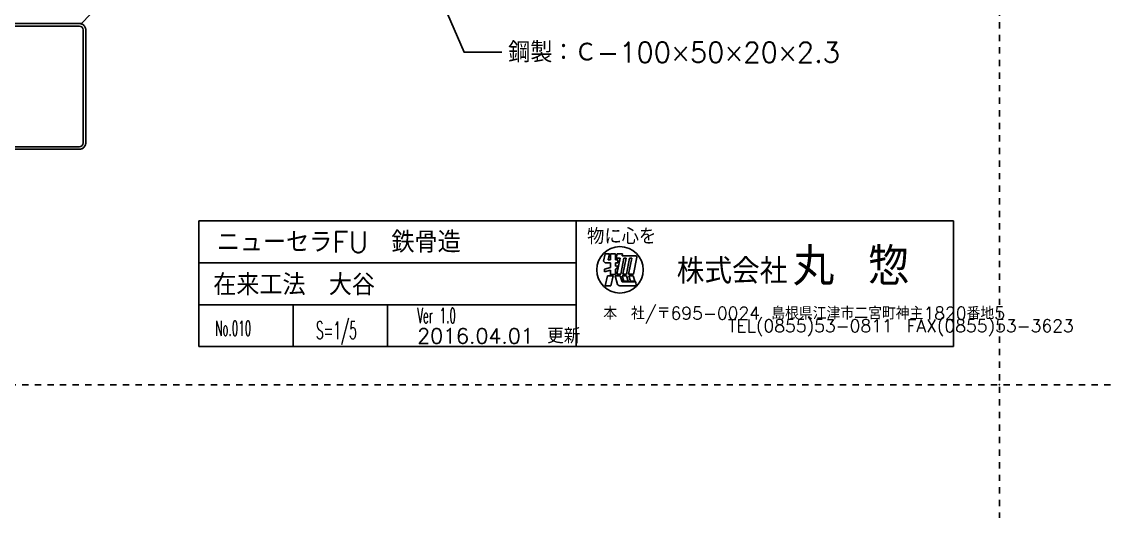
# Model space of a CAD drawing. Extents: x -1727 to 4652, y -2317 to 2357.
# Drawn here: x 2193 to 3057, y -1151 to -761 of the extents above; entities that cross this region are included whole.
import ezdxf

# ---------------------------------------------------------------- set-up
doc = ezdxf.new("R2010")
doc.units = 0
doc.header["$LTSCALE"] = 5
doc.linetypes.add('DASHED2', pattern=[3, 2, -1])
doc.linetypes.add('DOT', pattern=[2, 1, -1])
for name, color, linetype in [('0-0', 7, 'CONTINUOUS'), ('0-2', 7, 'CONTINUOUS'), ('0-3', 7, 'CONTINUOUS'), ('0-4', 7, 'CONTINUOUS'), ('0-A', 7, 'CONTINUOUS')]:
    doc.layers.add(name, color=color, linetype=linetype)
doc.styles.get("Standard").update_dxf_attribs({"font": 'txt.shx', "bigfont": 'extfont.shx'})

msp = doc.modelspace()

# ---------------------------------------------------------------- linework, layer by layer
at = {"layer": '0-0', "color": 7, "linetype": 'CONTINUOUS'}
for p, q in [((2933.494, -919.6573), (2333.494, -919.6573)), ((2333.494, -919.6573), (2333.494, -1019.6573)), ((2633.494, -919.6573), (2633.494, -1019.6573)), ((2933.494, -919.6573), (2933.494, -1019.6573)), ((2655.1928, -951.6949), (2656.6706, -945.8791)), ((2656.6706, -945.8791), (2660.0144, -945.8791)), ((2659.0305, -950.7153), (2660.0144, -945.8791)), ((2660.848, -945.8791), (2660.848, -950.7153)), ((2660.848, -945.8791), (2664.7092, -945.8791)), ((2664.7092, -950.7153), (2664.7092, -945.8791)), ((2666.0739, -945.7406), (2665.3422, -949.3372)), ((2665.3422, -949.3372), (2668.4007, -949.3372)), ((2668.4007, -949.3372), (2665.8288, -961.9794)), ((2666.0739, -945.7406), (2670.3013, -945.7406)), ((2671.4739, -949.3372), (2668.902, -961.9794)), ((2670.3013, -945.7406), (2669.961, -947.4131)), ((2669.961, -947.4131), (2681.1117, -947.4131)), ((2673.159, -949.3372), (2670.5871, -961.9794)), ((2671.4739, -949.3372), (2673.159, -949.3372)), ((2676.0054, -949.3372), (2673.4335, -961.9794)), ((2677.7063, -949.3372), (2675.1344, -961.9794)), ((2676.0054, -949.3372), (2677.7063, -949.3372)), ((2681.753, -948.4968), (2679.0101, -961.9794)), ((2633.494, -952.9907), (2333.494, -952.9907)), ((2655.1928, -951.6949), (2656.4886, -952.9774)), ((2656.1415, -957.9387), (2660.848, -956.737)), ((2656.1415, -957.9387), (2656.1415, -960.1245)), ((2656.4886, -952.9774), (2660.848, -952.9774)), ((2659.0305, -950.7153), (2660.848, -950.7153)), ((2660.848, -952.9774), (2660.848, -956.737)), ((2664.7092, -950.7153), (2666.525, -950.7153)), ((2664.7092, -955.7512), (2664.7092, -952.9774)), ((2664.7092, -952.9774), (2666.525, -952.9774)), ((2664.7092, -955.7512), (2666.2924, -955.3469)), ((2664.7092, -957.937), (2665.9684, -957.6155)), ((2664.7092, -962.3814), (2664.7092, -957.937)), ((2666.2924, -955.3469), (2665.9684, -957.6155)), ((2666.525, -950.7153), (2666.525, -952.9774)), ((2656.1415, -960.1245), (2660.848, -958.9228)), ((2658.4608, -963.4821), (2656.6265, -971.2213)), ((2658.4608, -963.4821), (2662.8707, -963.4821)), ((2660.614, -962.3814), (2664.7092, -962.3814)), ((2660.848, -958.9228), (2660.848, -962.4594)), ((2662.8707, -963.4821), (2661.0364, -971.2213)), ((2664.4024, -963.4821), (2666.3147, -970.1773)), ((2664.4024, -963.4821), (2668.5004, -963.4821)), ((2665.8288, -961.9794), (2668.902, -961.9794)), ((2668.5004, -963.4821), (2669.9773, -968.1976)), ((2670.0645, -963.4821), (2671.3271, -967.5137)), ((2670.0645, -963.4821), (2673.6511, -963.4821)), ((2670.5871, -961.9794), (2673.4335, -961.9794)), ((2673.6511, -963.4821), (2674.9138, -967.5137)), ((2675.1344, -961.9794), (2679.0101, -961.9794)), ((2675.4347, -963.4821), (2676.6974, -967.5137)), ((2675.4347, -963.4821), (2678.8814, -963.4821)), ((2678.8814, -963.4821), (2680.1441, -967.5137)), ((2661.0364, -971.2213), (2656.6265, -971.2213)), ((2668.966, -971.4013), (2681.3276, -971.4013)), ((2669.9773, -968.1976), (2680.9892, -968.1976)), ((2671.3271, -967.5137), (2674.9138, -967.5137)), ((2676.6974, -967.5137), (2680.1441, -967.5137)), ((2680.9892, -968.1976), (2681.3276, -971.4013)), ((2633.494, -986.324), (2333.494, -986.324)), ((2408.494, -986.324), (2408.494, -1019.6573)), ((2483.494, -986.324), (2483.494, -1019.6573)), ((2333.494, -1019.6573), (2933.494, -1019.6573))]:
    msp.add_line(p, q, dxfattribs=at)
msp.add_circle((2668.3491, -958.6021), 18.4473, dxfattribs=at)
for centre, radius, start, end in [((2680.2195, -948.6727), 1.5436, 6.5455, 54.6882), ((2668.6165, -968.6748), 2.7488, 213.1353, 277.3045)]:
    msp.add_arc(centre, radius, start, end, dxfattribs=at)
at = {"layer": '0-2', "color": 7}
msp.add_point((2970, -1050), dxfattribs=at)
at = {"layer": '0-3', "color": 7, "linetype": 'CONTINUOUS'}
msp.add_lwpolyline([(2438.5276, -541.0711), (2544.4776, -785.5221), (2574.4776, -785.5221)], dxfattribs=at)
at = {"layer": '0-4', "color": 3, "linetype": 'CONTINUOUS'}
msp.add_line((2291.2966, -709.2113), (2240.2637, -762.6345), dxfattribs=at)
at = {"layer": '0-4', "color": 4, "linetype": 'CONTINUOUS'}
for p, q in [((2145.0562, -762.6345), (2240.2637, -762.6345)), ((2238.622, -762.6345), (2148.622, -762.6345)), ((2238.622, -764.6345), (2148.622, -764.6345)), ((2241.622, -857.6345), (2241.622, -767.6345)), ((2243.622, -857.6345), (2243.622, -767.6345)), ((2148.622, -860.6345), (2238.622, -860.6345)), ((2148.622, -862.6345), (2238.622, -862.6345))]:
    msp.add_line(p, q, dxfattribs=at)
at = {"layer": '0-4', "color": 4, "linetype": 'DASHED2'}
for centre, start, end in [((2238.622, -767.6345), 0, 90), ((2238.622, -857.6345), 270, 360)]:
    msp.add_arc(centre, 5, start, end, dxfattribs=at)
at = {"layer": '0-4', "color": 4, "linetype": 'CONTINUOUS'}
for centre, start, end in [((2238.622, -767.6345), 0, 90), ((2238.622, -857.6345), 270, 360)]:
    msp.add_arc(centre, 3, start, end, dxfattribs=at)
at = {"layer": '0-A', "color": 7, "linetype": 'DOT'}
for p, q in [((2970, -2316.5581), (2970, 2352.946)), ((-1726.8095, -1050), (4652.0253, -1050))]:
    msp.add_line(p, q, dxfattribs=at)

# ---------------------------------------------------------------- texts
at = {"layer": '0-0', "color": 7}
for s, height, p in [('ニューセラFU\u3000鉄骨造', 16.7, (2347.799, -944.8836)), ('物に心を', 12.5, (2642.1809, -938.2052)), ('丸 惣', 30, (2805.7443, -971.0184)), ('株式会社', 20, (2713.4231, -969.556)), ('在来工法\u3000大谷', 16.7, (2344.9739, -978.7845)), ('本\u3000社/〒695-0024 島根県江津市二宮町神主1820番地5  ', 10, (2655.1157, -998.112)), ('\u3000\u3000\u3000\u3000\u3000\u3000\u3000\u3000\u3000TEL(0855)53-0811\u3000FAX(0855)53-3623', 10, (2655.1157, -1008.112)), ('2016.04.01 更新', 12, (2507.1775, -1017.1598))]:
    msp.add_text(s, height=height, dxfattribs=at).set_placement(p)
at = {"layer": '0-0', "color": 7, "width": 0.5}
for s, height, p in [('Ver 1.0', 12, (2507.0851, -1000.9464)), ('No.010', 12, (2346.6458, -1011.1289)), ('S=1/5', 14, (2426.6914, -1013.691))]:
    msp.add_text(s, height=height, dxfattribs=at).set_placement(p)
at = {"layer": '0-3', "color": 7}
msp.add_text('鋼製：Ｃ-100×50×20×2.3', height=16, dxfattribs=at).set_placement((2579.4776, -793.5221))

doc.saveas('drawing.dxf')
